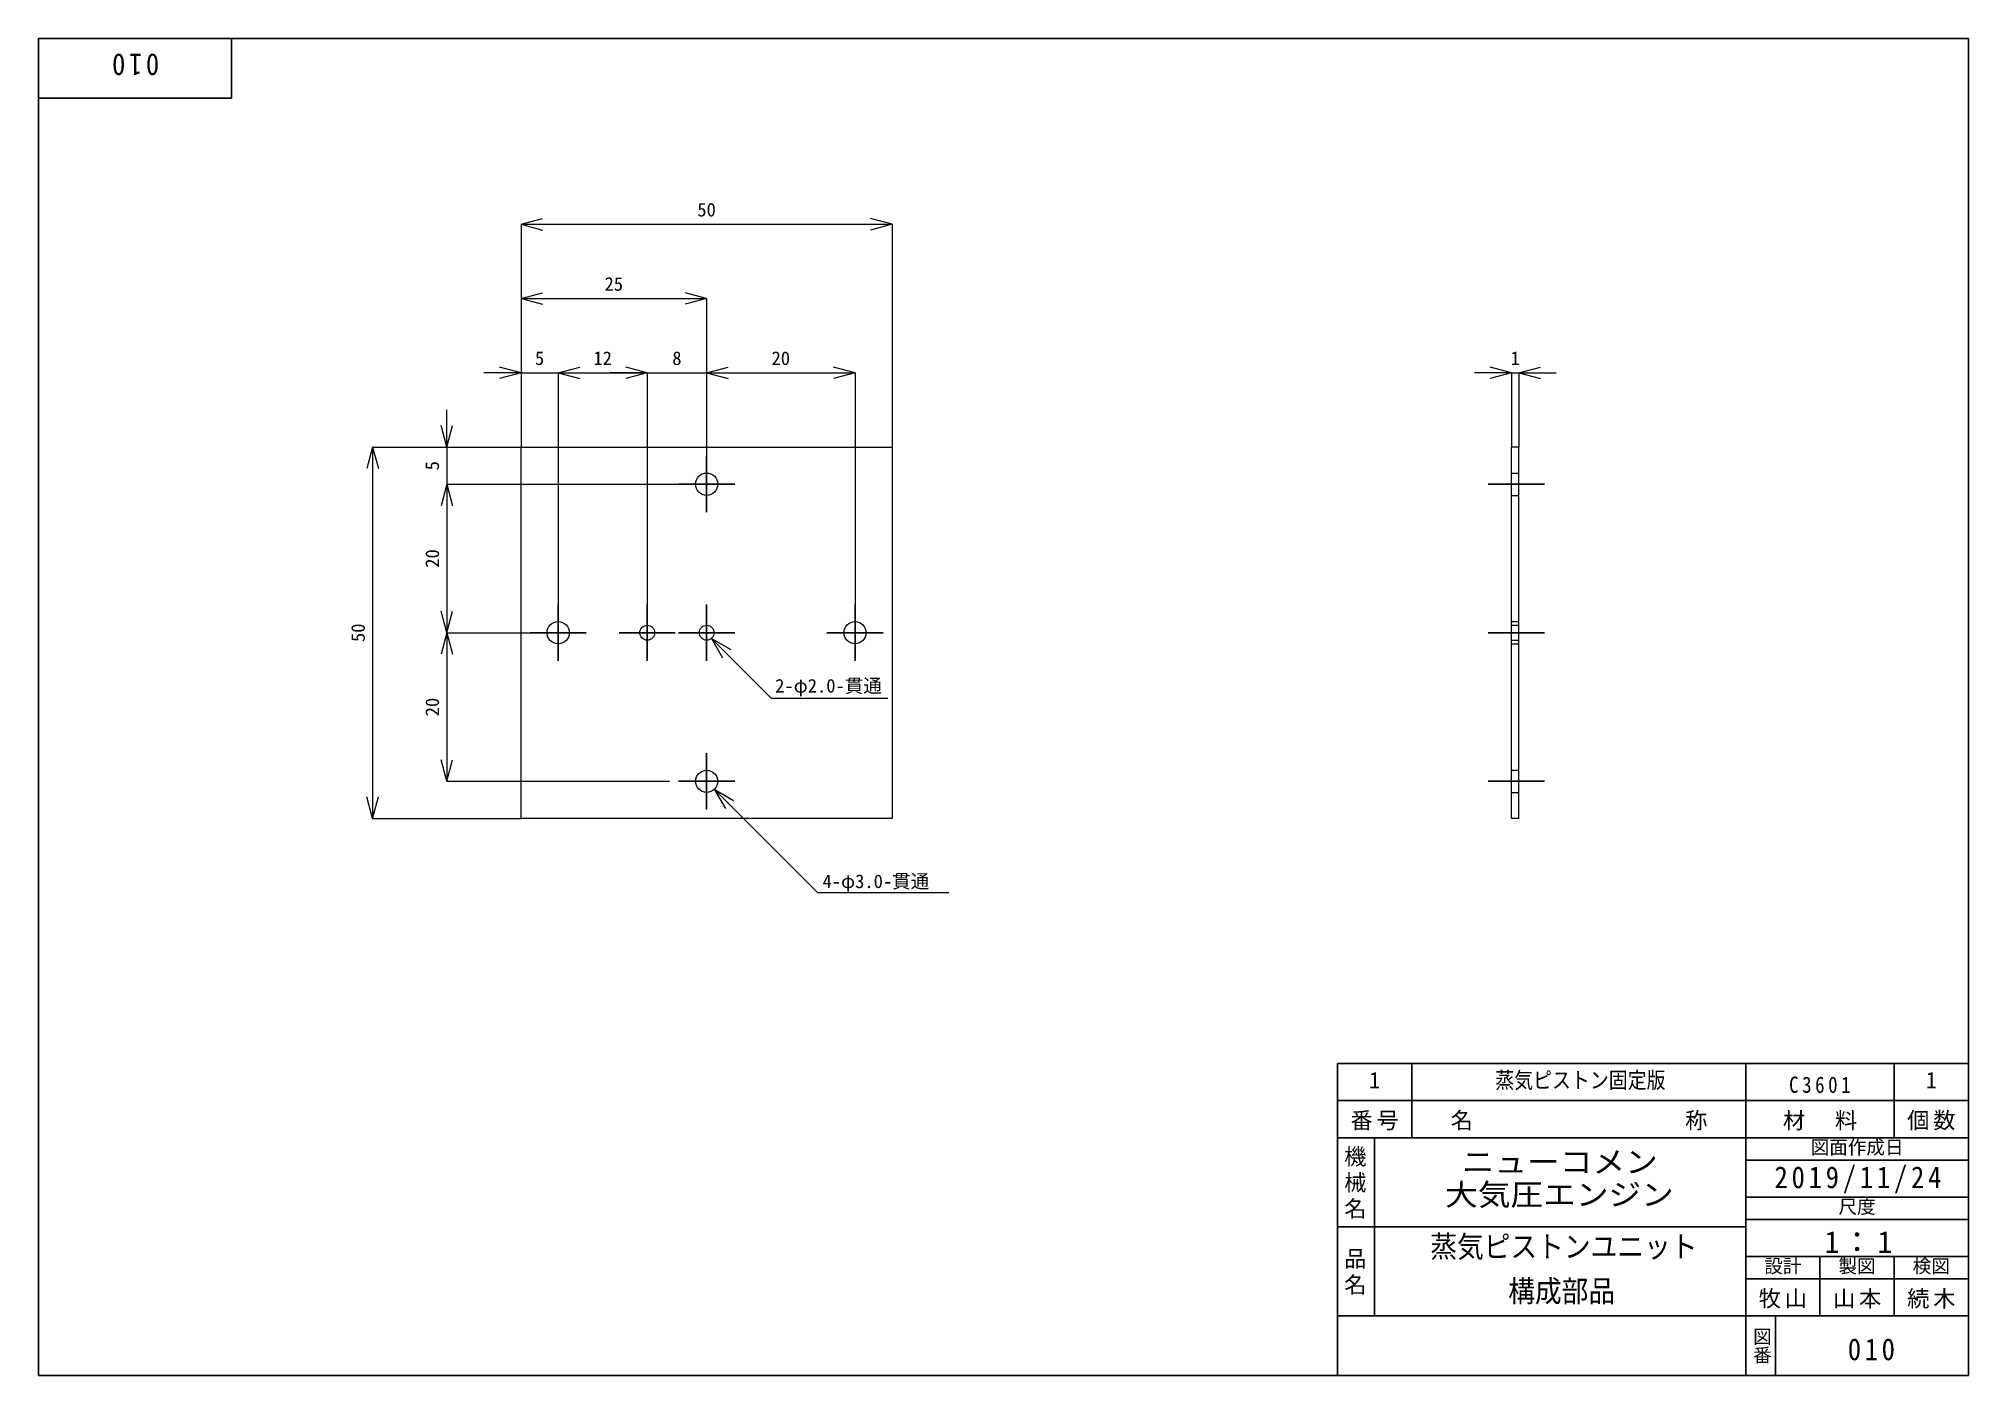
# Model space of a CAD drawing. Units: millimetres at full size, sheet at 1:1. Extents: x -130 to 130, y -94 to 86.
import ezdxf
from ezdxf.enums import TextEntityAlignment as Align

# ---------------------------------------------------------------- set-up
doc = ezdxf.new("R2010")
doc.units = ezdxf.units.MM
doc.linetypes.add('DASHED1', pattern=[1.8, 1.2, -0.6])
doc.linetypes.add('DOUBLE_CHAIN2', pattern=[12.8, 9, -1, 0.6, -0.6, 0.6, -1])
doc.layers.add('0-7_表題欄内文字', color=7, linetype='Continuous')
for name, color, linetype, lineweight in [('0-F_輪郭線・表題欄', 7, 'Continuous', 25), ('1-1_実線', 7, 'Continuous', 18), ('1-2_中央線', 7, 'DOUBLE_CHAIN2', 25), ('1-3_隠れ線', 4, 'DASHED1', 9), ('1-9_寸法線', 4, 'Continuous', 9)]:
    doc.layers.add(name, color=color, linetype=linetype, lineweight=lineweight)
doc.styles.add('@ＭＳ ゴシック', font='')
doc.styles.add('ＭＳ ゴシック', font='')
doc.styles.get('@ＭＳ ゴシック').set_extended_font_data('@MS Gothic')
doc.styles.get('ＭＳ ゴシック').set_extended_font_data('MS Gothic')

msp = doc.modelspace()

# ---------------------------------------------------------------- linework, layer by layer
at = {"layer": '0-F_輪郭線・表題欄'}
for p, q in [((-130, 86.5), (-130, -93.5)), ((130, 86.5), (-130, 86.5)), ((-104, 78.5), (-104, 86.5)), ((130, -93.5), (130, 86.5)), ((-104, 78.5), (-130, 78.5)), ((45, -51.5), (130, -51.5)), ((45, -93.5), (45, -51.5)), ((55, -61.5), (55, -51.5)), ((100, -93.5), (100, -51.5)), ((120, -61.5), (120, -51.5)), ((45, -56.5), (130, -56.5)), ((45, -61.5), (130, -61.5)), ((50, -85.5), (50, -61.5)), ((100, -64.5), (130, -64.5)), ((100, -69.5), (130, -69.5)), ((100, -72.5), (130, -72.5)), ((45, -73.5), (100, -73.5)), ((100, -77.5), (130, -77.5)), ((110, -85.5), (110, -77.5)), ((120, -85.5), (120, -77.5)), ((100, -80.5), (130, -80.5)), ((45, -85.5), (130, -85.5)), ((104, -93.5), (104, -85.5)), ((-130, -93.5), (130, -93.5))]:
    msp.add_line(p, q, dxfattribs=at)
at = {"layer": '1-1_実線'}
for p, q in [((-65, -18.5), (-65, 31.5)), ((-65, 31.5), (-15, 31.5)), ((-15, 31.5), (-15, -18.5)), ((69.452, 31.5), (68.452, 31.5)), ((68.452, -18.5), (68.452, 31.5)), ((69.452, -18.5), (69.452, 31.5)), ((-15, -18.5), (-65, -18.5)), ((69.452, -18.5), (68.452, -18.5))]:
    msp.add_line(p, q, dxfattribs=at)
for centre, radius in [((-40, 26.5), 1.5), ((-60, 6.5), 1.5), ((-20, 6.5), 1.5), ((-48, 6.5), 1), ((-40, 6.5), 1), ((-40, -13.5), 1.5)]:
    msp.add_circle(centre, radius, dxfattribs=at)
at = {"layer": '1-2_中央線'}
for p, q in [((-40, 26.5), (-40, 30.285)), ((-40, 26.5), (-43.785, 26.5)), ((-40, 26.5), (-40, 22.715)), ((-40, 26.5), (-36.215, 26.5)), ((69.085, 26.5), (65.3, 26.5)), ((69.085, 26.5), (72.869, 26.5)), ((-60, 6.5), (-60, 10.285)), ((-48, 6.5), (-48, 10.285)), ((-40, 6.5), (-40, 10.285)), ((-20, 6.5), (-20, 10.285)), ((-60, 6.5), (-63.785, 6.5)), ((-60, 6.5), (-60, 2.715)), ((-60, 6.5), (-56.215, 6.5)), ((-48, 6.5), (-51.785, 6.5)), ((-48, 6.5), (-48, 2.715)), ((-48, 6.5), (-44.215, 6.5)), ((-40, 6.5), (-43.785, 6.5)), ((-40, 6.5), (-40, 2.715)), ((-40, 6.5), (-36.215, 6.5)), ((-20, 6.5), (-23.785, 6.5)), ((-20, 6.5), (-20, 2.715)), ((-20, 6.5), (-16.215, 6.5)), ((69.085, 6.5), (65.3, 6.5)), ((69.085, 6.5), (72.869, 6.5)), ((-40, -13.5), (-40, -9.715)), ((-40, -13.5), (-43.785, -13.5)), ((-40, -13.5), (-40, -17.285)), ((-40, -13.5), (-36.215, -13.5)), ((69.085, -13.5), (65.3, -13.5)), ((69.085, -13.5), (72.869, -13.5))]:
    msp.add_line(p, q, dxfattribs=at)
at = {"layer": '1-3_隠れ線'}
for p, q in [((68.452, 28), (69.452, 28)), ((68.452, 25), (69.452, 25)), ((68.452, 8), (69.452, 8)), ((68.452, 7.5), (69.452, 7.5)), ((68.452, 5.5), (69.452, 5.5)), ((68.452, 5), (69.452, 5)), ((68.452, -12), (69.452, -12)), ((68.452, -15), (69.452, -15))]:
    msp.add_line(p, q, dxfattribs=at)
at = {"layer": '1-9_寸法線'}
for p, q in [((-65, 61.5), (-62.102, 62.276)), ((-65, 61.5), (-62.102, 60.724)), ((-65, 61.5), (-65, 31.5)), ((-65, 61.5), (-15, 61.5)), ((-15, 61.5), (-17.898, 62.276)), ((-15, 61.5), (-17.898, 60.724)), ((-15, 61.5), (-15, 31.5)), ((-65, 51.5), (-62.102, 52.276)), ((-40, 51.5), (-42.898, 52.276)), ((-65, 51.5), (-62.102, 50.724)), ((-65, 51.5), (-65, 31.5)), ((-65, 51.5), (-40, 51.5)), ((-40, 51.5), (-42.898, 50.724)), ((-40, 51.5), (-40, 31.5)), ((-65, 41.5), (-67.898, 42.276)), ((-60, 41.5), (-57.102, 42.276)), ((-60, 41.5), (-57.102, 42.276)), ((-48, 41.5), (-50.898, 42.276)), ((-48, 41.5), (-50.898, 42.276)), ((-40, 41.5), (-37.102, 42.276)), ((-40, 41.5), (-37.102, 42.276)), ((-20, 41.5), (-22.898, 42.276)), ((68.452, 41.5), (65.554, 42.276)), ((69.452, 41.5), (72.349, 42.276)), ((-65, 41.5), (-70, 41.5)), ((-65, 41.5), (-67.898, 40.724)), ((-65, 41.5), (-60, 41.5)), ((-65, 41.5), (-65, 31.5)), ((-60, 41.5), (-55, 41.5)), ((-60, 41.5), (-57.102, 40.724)), ((-60, 41.5), (-57.102, 40.724)), ((-60, 41.5), (-48, 41.5)), ((-60, 41.5), (-60, 10.285)), ((-48, 41.5), (-53, 41.5)), ((-48, 41.5), (-50.898, 40.724)), ((-48, 41.5), (-50.898, 40.724)), ((-48, 41.5), (-40, 41.5)), ((-48, 41.5), (-48, 10.285)), ((-40, 41.5), (-35, 41.5)), ((-40, 41.5), (-37.102, 40.724)), ((-40, 41.5), (-37.102, 40.724)), ((-40, 41.5), (-20, 41.5)), ((-40, 41.5), (-40, 30.285)), ((-20, 41.5), (-22.898, 40.724)), ((-20, 41.5), (-20, 10.285)), ((68.452, 41.5), (63.452, 41.5)), ((68.452, 41.5), (65.554, 40.724)), ((68.452, 41.5), (69.452, 41.5)), ((68.452, 41.5), (68.452, 31.5)), ((69.452, 41.5), (74.452, 41.5)), ((69.452, 41.5), (72.349, 40.724)), ((69.452, 41.5), (69.452, 31.5)), ((-75, 31.5), (-75, 36.5)), ((-75, 31.5), (-75.776, 34.398)), ((-75, 31.5), (-74.224, 34.398)), ((-85, 31.5), (-85.776, 28.602)), ((-85, 31.5), (-84.224, 28.602)), ((-85, 31.5), (-85, -18.5)), ((-85, 31.5), (-65, 31.5)), ((-75, 31.5), (-75, 26.5)), ((-75, 31.5), (-65, 31.5)), ((-75, 26.5), (-75.776, 23.602)), ((-75, 26.5), (-75.776, 23.602)), ((-75, 26.5), (-74.224, 23.602)), ((-75, 26.5), (-74.224, 23.602)), ((-75, 26.5), (-75, 6.5)), ((-75, 26.5), (-43.785, 26.5)), ((-75, 6.5), (-75.776, 9.398)), ((-75, 6.5), (-74.224, 9.398)), ((-75, 6.5), (-75.776, 3.602)), ((-75, 6.5), (-74.224, 3.602)), ((-75, 6.5), (-75, -13.5)), ((-75, 6.5), (-63.785, 6.5)), ((-39.338, 5.737), (-31.312, -2.289)), ((-39.338, 5.737), (-36.74, 4.237)), ((-39.338, 5.737), (-37.838, 3.139)), ((-31.312, -2.289), (-15.582, -2.289)), ((-75, -13.5), (-75.776, -10.602)), ((-75, -13.5), (-74.224, -10.602)), ((-75, -13.5), (-45, -13.5)), ((-38.966, -14.573), (-36.368, -16.073)), ((-38.966, -14.573), (-37.466, -17.171)), ((-38.966, -14.573), (-25.038, -28.5)), ((-85, -18.5), (-85.776, -15.602)), ((-85, -18.5), (-84.224, -15.602)), ((-85, -18.5), (-65, -18.5)), ((-25.045, -28.5), (-7.35, -28.5))]:
    msp.add_line(p, q, dxfattribs=at)

# ---------------------------------------------------------------- texts
at = {"layer": '0-7_表題欄内文字', "style": 'ＭＳ ゴシック'}
for p in [(49.25, -55.5), (124.25, -55.5)]:
    msp.add_text('1', height=2.199, dxfattribs=at).set_placement(p, align=Align.BOTTOM_LEFT)
for s, height, width, p in [('蒸気ピストン固定版', 2.199, 0.85, (66.25, -55.5)), ('ニューコメン', 2.933, 1.1, (61.75, -67.096)), ('大気圧エンジン', 2.933, 1.1, (59.5, -71.499)), ('蒸気ピストンユニット', 2.933, 0.9, (57.5, -78.5)), ('構成部品', 2.933, 0.9, (68, -84.5))]:
    msp.add_text(s, height=height, dxfattribs=dict(at, width=width)).set_placement(p, align=Align.BOTTOM_LEFT)
at = {"layer": '0-7_表題欄内文字', "color": 4, "style": 'ＭＳ ゴシック'}
for s, p in [('図面作成日', (108.75, -64.25)), ('尺度', (112.5, -72.25)), ('設計', (102.5, -80.25)), ('製図', (112.5, -80.25)), ('検図', (122.5, -80.25))]:
    msp.add_text(s, height=1.833, dxfattribs=at).set_placement(p, align=Align.BOTTOM_LEFT)
at = {"layer": '0-7_表題欄内文字', "color": 4, "style": '@ＭＳ ゴシック'}
msp.add_text('図番', height=1.833, rotation=270, dxfattribs=at).set_placement((100.75, -87), align=Align.BOTTOM_LEFT)
at = {"layer": '0-7_表題欄内文字', "attachment_point": 7}
for s, insert, char_height, rotation, style in [('\\T1.27;\\W0.9;010', (-113.75, 84.5), 2.933, 180, 'ＭＳ ゴシック'), ('\\T1.17;機械名', (46, -62.5), 2.199, 270, '@ＭＳ ゴシック'), ('\\T1.17;品名', (46, -76.25), 2.199, 270, '@ＭＳ ゴシック')]:
    msp.add_mtext(s, dxfattribs=dict(at, insert=insert, char_height=char_height, rotation=rotation, style=style))
at = {"layer": '0-7_表題欄内文字', "attachment_point": 7, "style": 'ＭＳ ゴシック'}
for s, insert, char_height in [('\\T1.38;\\W0.85;C3601', (105.841, -55.5), 2.199), ('\\T1.17;番号', (46.75, -60.5), 2.199), ('\\T1.17;名\u3000\u3000\u3000\u3000\u3000\u3000\u3000\u3000称', (60.25, -60.5), 2.199), ('\\T1.17;材\u3000料', (105, -60.5), 2.199), ('\\T1.17;個数', (121.75, -60.5), 2.199), ('\\T1.28;\\W0.9;2019/11/24', (103.875, -69), 2.933), ('\\T1.19;1：1', (110.625, -77), 2.933), ('\\T1.17;牧山', (101.75, -84.5), 2.199), ('\\T1.17;山本', (111.75, -84.5), 2.199), ('\\T1.17;続木', (121.75, -84.5), 2.199), ('\\T1.27;\\W0.9;010', (113.75, -91.5), 2.933)]:
    msp.add_mtext(s, dxfattribs=dict(at, insert=insert, char_height=char_height))
at = {"layer": '1-9_寸法線', "style": 'ＭＳ ゴシック'}
for s, p in [('50', (-41.25, 62)), ('25', (-53.75, 52)), ('5', (-63.125, 42)), ('12', (-55.25, 42)), ('8', (-44.625, 42)), ('20', (-31.25, 42)), ('1', (68.327, 42)), ('2-φ2.0-貫通', (-30.76, -2.106)), ('4-φ3.0-貫通', (-24.378, -28.432))]:
    msp.add_text(s, height=1.833, dxfattribs=at).set_placement(p, align=Align.BOTTOM_LEFT)
for s, p in [('5', (-75.5, 28.375)), ('20', (-75.5, 15.25)), ('50', (-85.5, 5.25)), ('20', (-75.5, -4.75))]:
    msp.add_text(s, height=1.833, rotation=90, dxfattribs=at).set_placement(p, align=Align.BOTTOM_LEFT)

doc.saveas('drawing.dxf')
